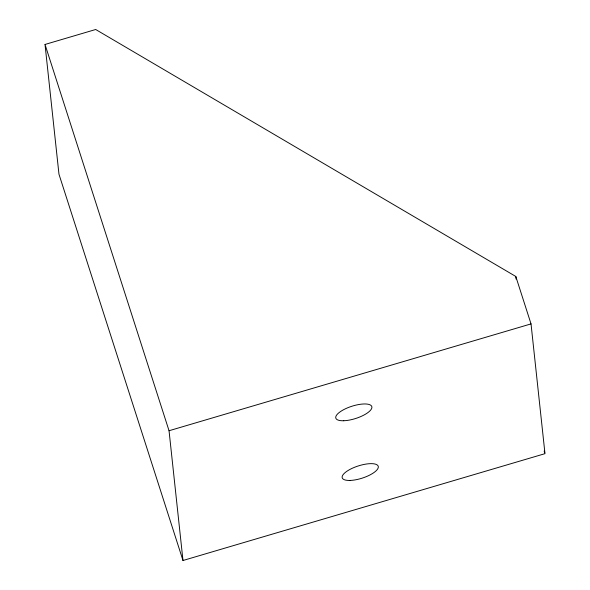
<?xml version="1.0" encoding="UTF-8"?>
<svg xmlns="http://www.w3.org/2000/svg" width="590" height="590" viewBox="0 0 590 590"><rect width="100%" height="100%" fill="white"/><g stroke="black" fill="none" stroke-linecap="round" stroke-linejoin="round"><path stroke-width="0.89" d="M45.017 44.457L95.698 29.5L515.8 276.467L531.029 323.903L544.983 453.666L182.989 560.5L58.971 174.22L45.017 44.457L169.042 430.737L182.989 560.5M169.042 430.737L531.029 323.903M544.15 451.077L544.703 452.803M515.8 276.467L516.08 279.063M343.727 420.744A18.91 6.409 -17.8 0 0 371.877 407.72A18.91 6.409 -17.8 0 0 345.806 408.604A18.91 6.409 -17.8 0 0 343.727 420.744M350.143 480.437A18.91 6.409 -17.8 0 0 378.293 467.413A18.91 6.409 -17.8 0 0 352.223 468.29A18.91 6.409 -17.8 0 0 350.143 480.437"/></g></svg>
